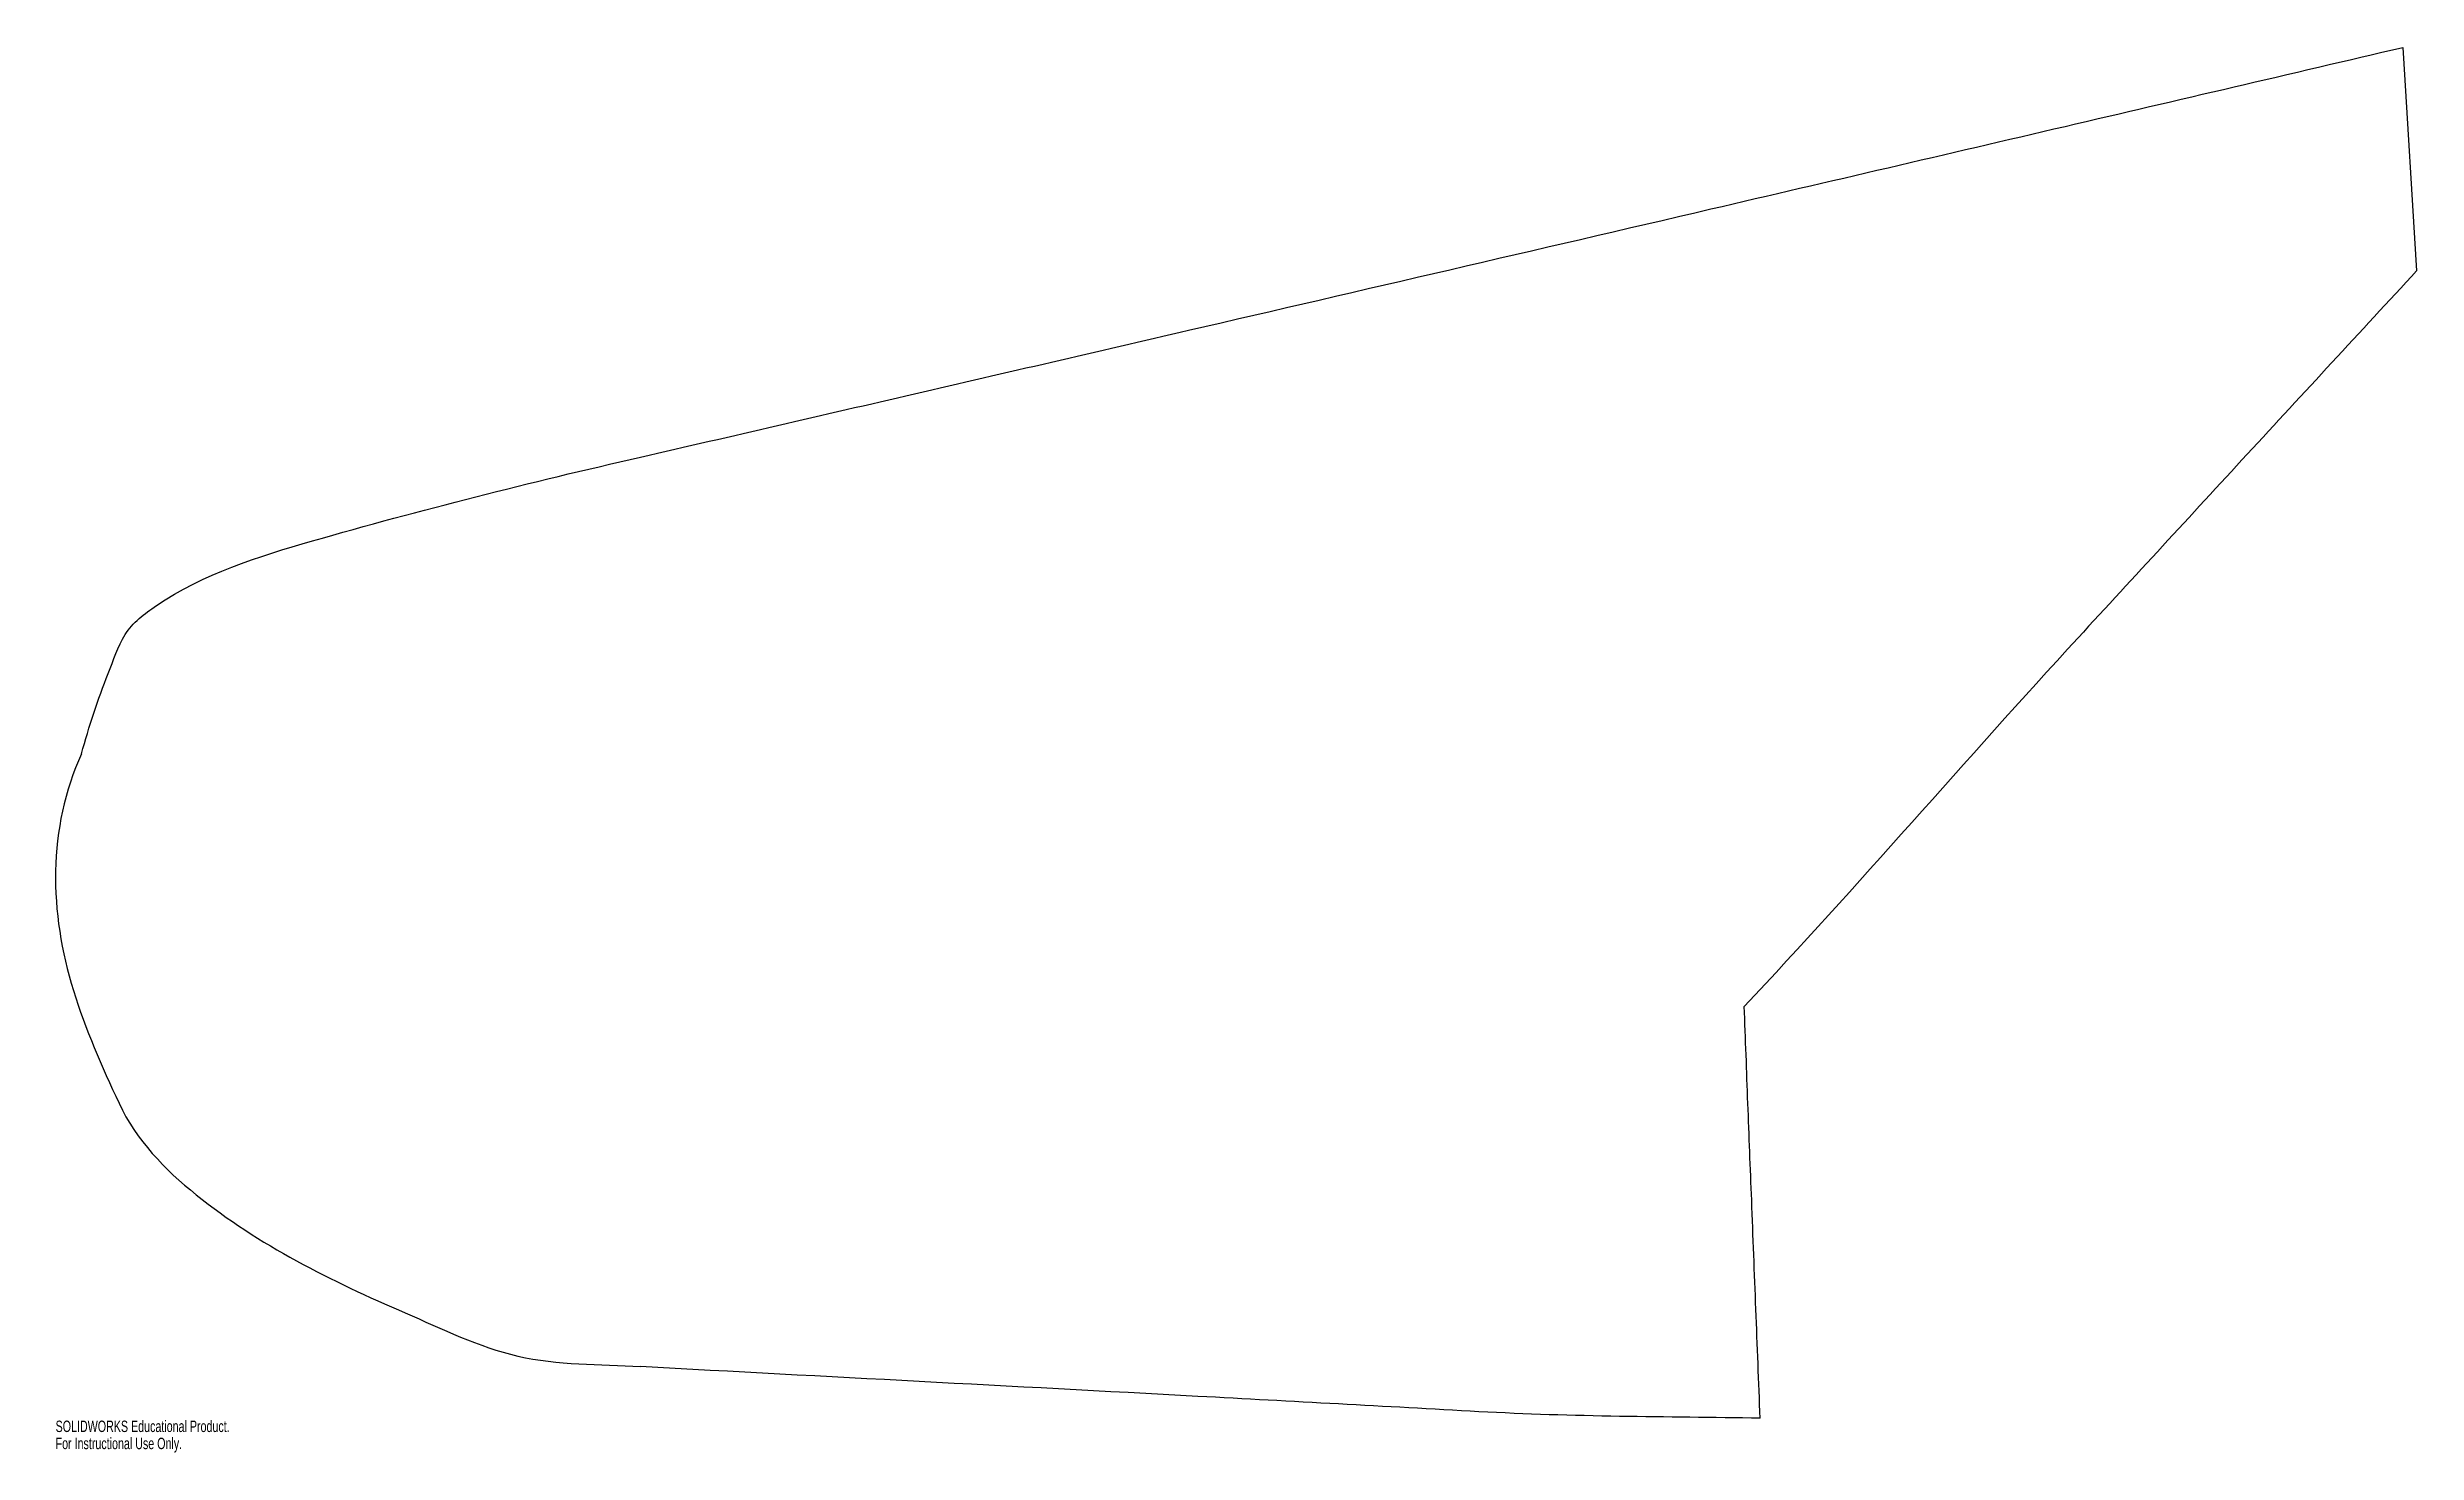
# Model space of a CAD drawing. Header units: inches. Extents: x -65.1 to -25.6, y 3.3 to 26.7.
import ezdxf

# ---------------------------------------------------------------- set-up
doc = ezdxf.new("R2010")
doc.units = ezdxf.units.IN
doc.header["$MEASUREMENT"] = 0
doc.styles.add('SLDTEXTSTYLE0', font='TXT', dxfattribs={"width": 0.7})

msp = doc.modelspace()

# ---------------------------------------------------------------- linework, layer by layer
at = {"color": 7, "linetype": 'Continuous', "lineweight": 25}
msp.add_line((-25.842, 26.709), (-25.614, 22.986), dxfattribs=at)
for points, knots in [([(-37.374, 24.017), (-36.39, 24.246), (-35.407, 24.475), (-34.423, 24.704), (-33.44, 24.934), (-32.457, 25.163), (-31.473, 25.393), (-29.596, 25.831), (-27.719, 26.27), (-25.842, 26.709)], [0, 0, 0, 0, 0.0769517, 0.0769517, 0.0769517, 0.1539034, 0.1539034, 0.1539034, 0.3007882, 0.3007882, 0.3007882, 0.3007882]), ([(-55.215, 19.882), (-53.692, 20.233), (-52.169, 20.585), (-50.647, 20.938), (-49.124, 21.29), (-47.601, 21.643), (-46.079, 21.995), (-43.177, 22.668), (-40.275, 23.341), (-37.374, 24.017)], [0, 0, 0, 0, 0.1190955, 0.1190955, 0.1190955, 0.2381911, 0.2381911, 0.2381911, 0.4651753, 0.4651753, 0.4651753, 0.4651753]), ([(-25.614, 22.986), (-26.555, 21.968), (-27.496, 20.949), (-28.437, 19.93), (-29.377, 18.911), (-30.317, 17.892), (-31.256, 16.872), (-33.127, 14.84), (-34.926, 12.742), (-36.819, 10.73)], [0, 0, 0, 0, 0.1056568, 0.1056568, 0.1056568, 0.2113135, 0.2113135, 0.2113135, 0.4218088, 0.4218088, 0.4218088, 0.4218088]), ([(-64.53, 14.94), (-64.407, 15.395), (-64.259, 15.841), (-63.999, 16.498), (-63.924, 16.724), (-63.68, 17.125), (-63.479, 17.274), (-62.497, 17.944), (-61.586, 18.225), (-58.875, 19.006), (-57.049, 19.463), (-55.215, 19.882)], [0, 0, 0, 0, 0.125, 0.125, 0.1875, 0.1875, 0.25, 0.25, 0.5, 0.5, 1, 1, 1, 1]), ([(-64.529, 14.94), (-65.099, 13.707), (-65.068, 12.285), (-64.465, 10.35), (-64.192, 9.731), (-63.619, 8.505), (-63.141, 8.012), (-61.576, 6.754), (-60.365, 6.154), (-58.519, 5.359), (-57.918, 5.056), (-56.596, 4.754), (-55.898, 4.77), (-55.215, 4.729)], [0, 0, 0, 0, 0.25, 0.25, 0.375, 0.375, 0.5, 0.5, 0.75, 0.75, 0.875, 0.875, 1, 1, 1, 1]), ([(-36.554, 3.87), (-36.578, 4.475), (-36.602, 5.08), (-36.625, 5.685), (-36.649, 6.29), (-36.673, 6.896), (-36.696, 7.501), (-36.717, 8.039), (-36.739, 8.577), (-36.759, 9.115), (-36.779, 9.653), (-36.798, 10.191), (-36.819, 10.73)], [0, 0, 0, 0, 0.0461387, 0.0461387, 0.0461387, 0.0922775, 0.0922775, 0.0922775, 0.1333159, 0.1333159, 0.1333159, 0.1743543, 0.1743543, 0.1743543, 0.1743543]), ([(-36.554, 3.87), (-38.117, 3.894), (-39.681, 3.893), (-41.242, 3.979), (-42.802, 4.065), (-44.363, 4.15), (-45.924, 4.234), (-49.021, 4.4), (-52.118, 4.564), (-55.215, 4.729)], [0, 0, 0, 0, 0.1190997, 0.1190997, 0.1190997, 0.2381352, 0.2381352, 0.2381352, 0.4743485, 0.4743485, 0.4743485, 0.4743485])]:
    msp.add_open_spline(points, degree=3, knots=knots, dxfattribs=at)

# ---------------------------------------------------------------- texts
at = {"color": 7, "linetype": 'Continuous', "char_height": 0.1903, "attachment_point": 1, "style": 'SLDTEXTSTYLE0'}
for s, insert in [('SOLIDWORKS Educational Product.', (-64.962, 3.83)), ('For Instructional Use Only.', (-64.962, 3.545))]:
    msp.add_mtext(s, dxfattribs=dict(at, insert=insert))

doc.saveas('drawing.dxf')
